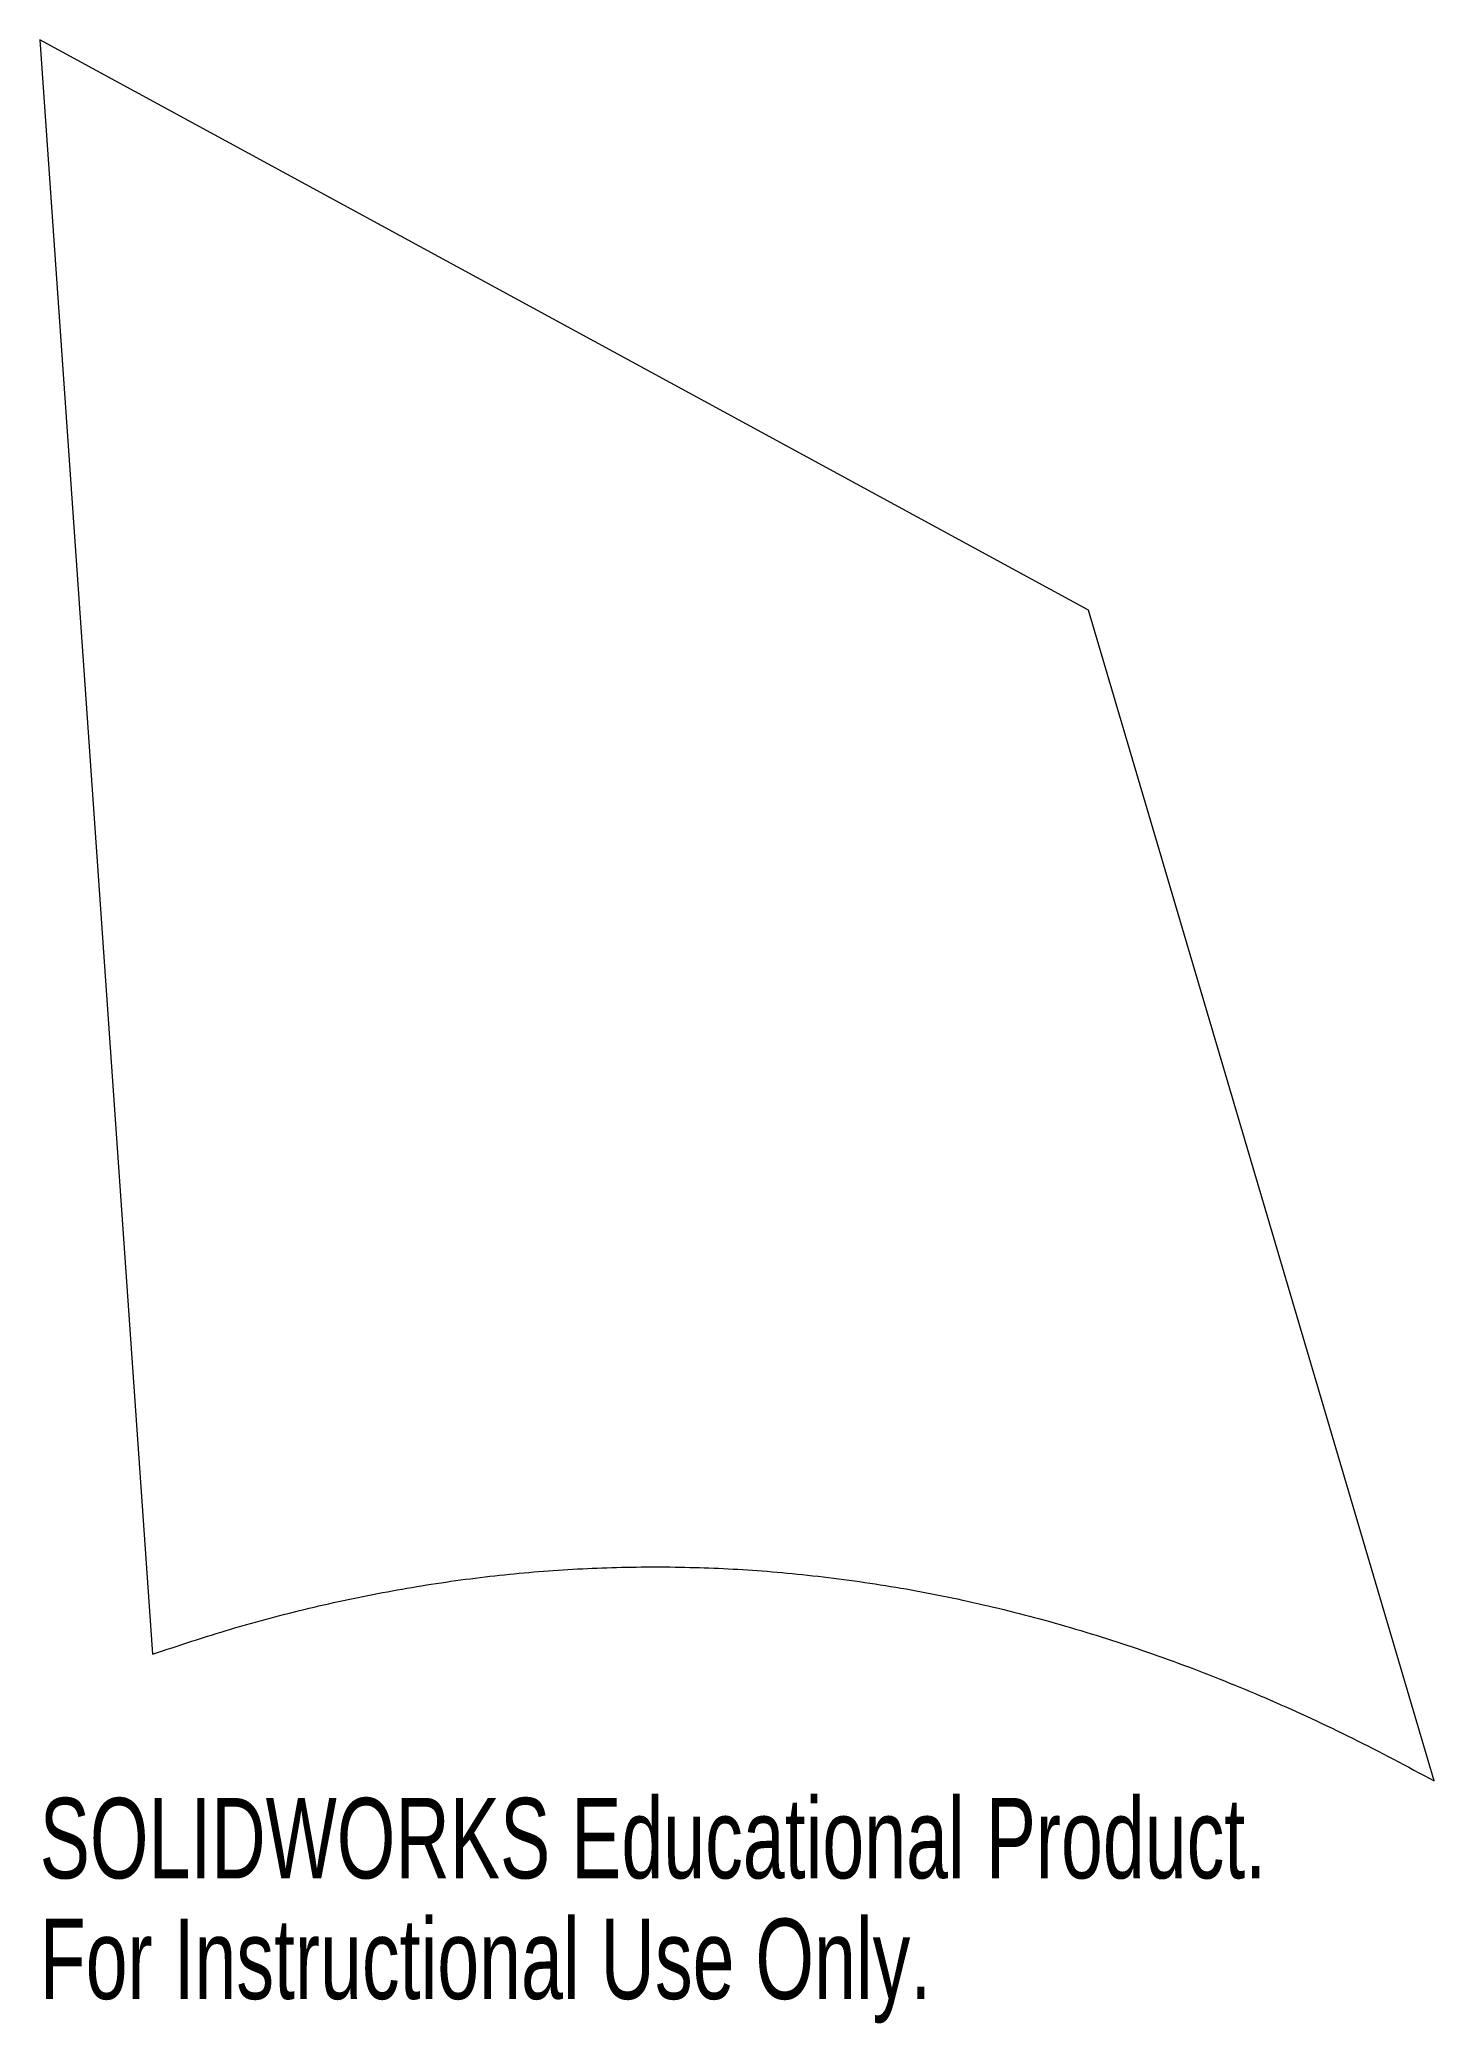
# Model space of a CAD drawing. Header units: inches. Extents: x 0 to 3.3, y -4.69 to 0.
import ezdxf

# ---------------------------------------------------------------- set-up
doc = ezdxf.new("R2010")
doc.units = ezdxf.units.IN
doc.header["$MEASUREMENT"] = 0
doc.styles.add('SLDTEXTSTYLE0', font='TXT', dxfattribs={"width": 0.7})

msp = doc.modelspace()

# ---------------------------------------------------------------- linework, layer by layer
at = {"color": 7, "linetype": 'Continuous', "lineweight": 15}
for p, q in [((2.4803, -1.3491), (0, 0)), ((0, 0), (0.267, -3.8189)), ((3.2985, -4.1189), (2.4803, -1.3491))]:
    msp.add_line(p, q, dxfattribs=at)
msp.add_open_spline([(0.267, -3.8189), (1.7956, -3.2893), (3.2985, -4.1189)], degree=2, dxfattribs=at)

# ---------------------------------------------------------------- texts
at = {"color": 7, "linetype": 'Continuous', "char_height": 0.1903, "attachment_point": 1, "style": 'SLDTEXTSTYLE0'}
for s, insert in [('SOLIDWORKS Educational Product.', (0, -4.159)), ('For Instructional Use Only.', (0, -4.4445))]:
    msp.add_mtext(s, dxfattribs=dict(at, insert=insert))

doc.saveas('drawing.dxf')
